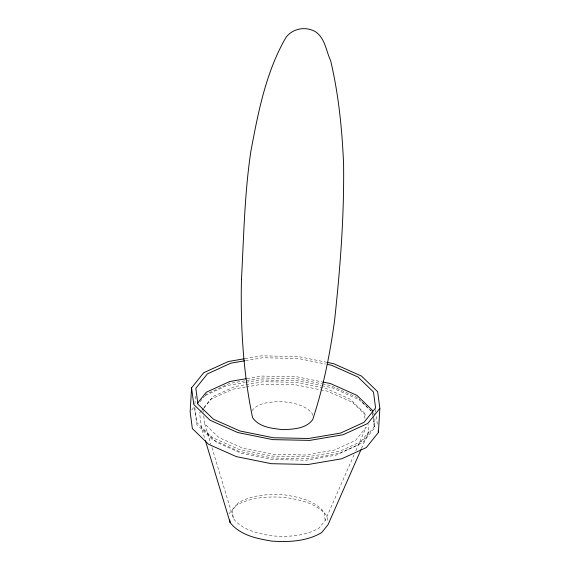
<?xml version="1.0" encoding="UTF-8"?>
<svg xmlns="http://www.w3.org/2000/svg" width="570" height="570" viewBox="0 0 570 570"><rect width="100%" height="100%" fill="white"/><g stroke="black" fill="none" stroke-linecap="round" stroke-linejoin="round"><path stroke-width="0.43" stroke-dasharray="2.85 2.14" d="M194.89 404.023L195.46 394.426M373.179 416.185L374.519 426.239L362.947 440.66L339.456 451.39L307.622 456.805L272.282 456.071L238.823 449.31L212.339 437.539L196.857 422.555L194.74 406.645L194.627 408.562L196.743 424.472L212.225 439.456L238.709 451.226L272.168 457.988L307.508 458.722L339.349 453.307L362.834 442.577L374.405 428.155L375.089 416.642M375.345 412.274L375.552 408.79M211.94 447.578L233.387 518.579C242.727 530.442 258.267 533.541 272.367 535.907C288.32 536.976 305.107 536.277 319.228 527.934L325.206 520.481L354.048 454.817M355.83 450.763L366.154 427.258L355.652 440.353L334.319 450.101L305.399 455.017L273.301 454.354L242.913 448.212L218.852 437.518L204.794 423.909L203.433 413.706M361.53 448.447L369.004 431.426L368.07 424.365M191.798 409.873L194.007 407.123M200.134 401.693L204.537 396.2M205.086 395.509L206.19 394.141L229.682 383.403L261.516 377.988L296.856 378.722L321.737 383.753M201.196 410.92L199.564 412.958L201.559 427.956L204.879 438.943M201.744 410.236L203.376 408.198M203.925 407.522L210.465 399.363L232.603 389.246L245.463 387.059M203.974 408.077L213.372 396.357L234.712 386.61L263.625 381.693L295.723 382.356L326.111 388.505L350.172 399.192L364.23 412.801L365.021 418.751M228.983 513.855L235.36 505.911C250.408 497.011 268.306 496.278 285.321 497.411C300.354 499.933 316.92 503.239 326.888 515.886L327.7 522.02M369.004 431.426L358.103 445.02L335.965 455.138L305.962 460.239L272.652 459.548L241.117 453.171L216.151 442.078L201.559 427.956M251.933 410.657C258.752 402.049 270.871 402.114 280.882 401.522C292.068 402.627 304.558 404.315 312.203 413.471L312.431 416.606M205.435 395.38L226.86 385.584L245.285 382.456M244.965 358.68L261.63 355.844L298.644 356.613L325.99 362.142M245.513 360.675L262.72 357.753L298.06 358.48L325.513 364.038M247.002 378.558L261.63 376.072L296.97 376.806L321.851 381.836M246.162 382.306L260.205 379.919L297.212 380.682L321.138 385.52M246.318 386.916L262.613 384.144L295.916 384.836L319.784 389.659M322.591 383.924L330.315 385.491L356.799 397.254L371.041 411.041M321.993 385.698L332.253 387.771L359.991 400.097M320.639 389.83L327.458 391.212L352.417 402.306L367.009 416.428M361.857 401.907L368.719 408.548M369.346 409.146L372.459 412.167M373.086 412.766L376.2 415.786L377.604 426.31M204.794 423.909L210.921 444.201M372.616 411.996L373.065 415.345M372.502 413.913L372.73 415.587M373.172 418.943L374.405 428.155M325.206 520.481L324.109 512.259C314.761 500.396 299.221 497.297 285.128 494.938C269.168 493.869 252.382 494.56 238.267 502.904L232.289 510.357L233.387 518.579M202.87 409.459L203.319 412.858"/><path stroke-width="0.85" d="M244.081 358.829L228.292 361.515L203.69 372.751L191.577 387.857L190.152 411.932L192.368 428.597L208.584 444.286L236.322 456.613L271.356 463.695L308.37 464.464L341.708 458.793L366.31 447.557L378.423 432.452L379.848 408.376L377.632 391.711L361.416 376.022L333.678 363.696L326.845 362.313M361.173 449.26L328.056 524.657L321.68 532.601C306.624 541.493 288.726 542.234 271.719 541.094C256.685 538.579 240.113 535.273 230.152 522.626L205.392 440.631M197.491 403.211L206.304 392.217L229.796 381.487L246.14 378.708M379.848 408.376L367.736 423.482L343.14 434.725L309.795 440.389L272.788 439.627L237.747 432.537L210.009 420.211L193.8 404.522L191.577 387.857M244.651 360.824L230.879 363.161L207.394 373.899L195.823 388.32L197.947 404.237L213.429 419.214L239.913 430.984L273.372 437.753L308.712 438.487L340.546 433.072L364.038 422.334L375.601 407.913L373.485 392.003L358.003 377.019L331.519 365.249L327.23 364.38M322.706 382.007L330.429 383.567L356.913 395.338L372.395 410.322L372.616 411.996M378.188 430.699L378.423 432.452M229.803 519.997L230.152 522.626M241.459 279.671C240.412 325.869 243.141 372.31 252.567 417.632C259.336 427.372 272.075 428.412 282.884 429.652C293.329 429.182 305.748 428.861 312.652 419.734C323.304 387.564 329.952 354.234 334.554 320.703C340.183 268.719 344.259 216.386 343.589 164.075C342.107 129.333 338.651 94.627 330.657 60.719C326.026 50.908 325.206 38.368 315.566 31.77C305.855 26.085 292.766 28.308 285.969 37.406C265.827 72.212 258.153 112.461 250.829 151.542C244.487 193.95 243.796 236.913 241.459 279.671"/></g></svg>
